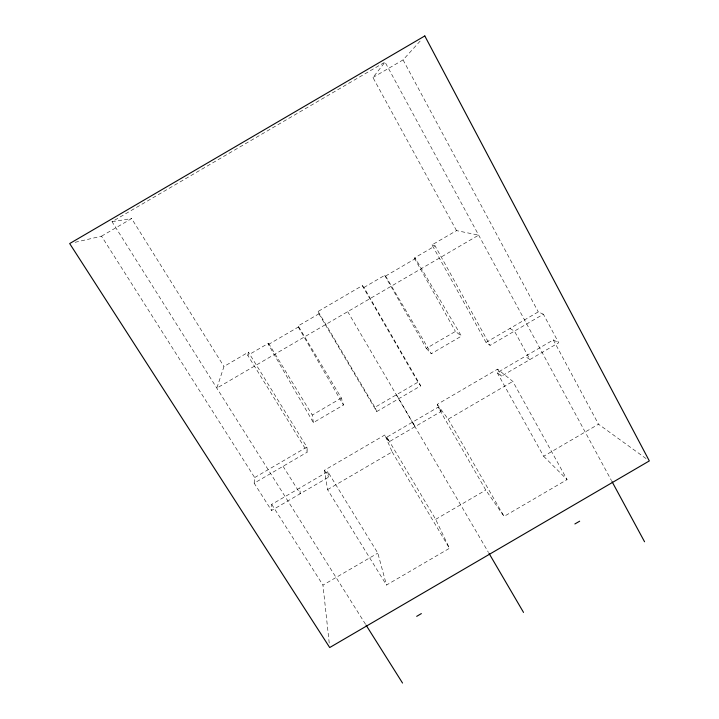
<?xml version="1.0" encoding="UTF-8"?>
<svg xmlns="http://www.w3.org/2000/svg" width="719" height="719" viewBox="0 0 719 719"><rect width="100%" height="100%" fill="white"/><g stroke="black" fill="none" stroke-linecap="round" stroke-linejoin="round"><path stroke-width="0.54" stroke-dasharray="3.6 2.7" d="M327.765 471.655L328.691 477.092L271.521 510.49L271.701 504.396L327.765 471.655L377.826 553.118L386.48 585.068L449.465 548.3L435.66 519.352L386.858 437.134L438.096 407.206L441.196 411.385L388.943 441.897L384.836 434.986L324.476 470.244L327.558 489.63L386.48 585.068M318.894 313.808L376.765 411.547L420.714 385.878L363.949 287.483L362.295 285.632L318.131 311.435L318.894 313.808L298.169 325.914L341.381 398.029L343.466 405.031L313.358 422.619L268.412 344.509L268.52 343.242L247.776 355.366L307.408 452.071L254.158 483.177L271.521 510.49M254.158 483.177L254.67 477.569L101.523 236.183L74.992 242.33M247.776 355.366L248.432 352.157L223.977 366.492L216.823 388.125L478.656 235.131L456.52 230.61L432.02 244.882L486.035 342.415L490.106 345.345L543.384 314.221L558.672 342.756L501.467 376.181L497.206 372.676L553.306 339.907L558.672 342.756M456.52 230.61L372.936 77.499L385.042 62.095L611.483 480.634M372.936 77.499L403.062 59.902L421.801 39.257M101.523 236.183L131.613 218.576L223.977 366.492M365.522 624.254L112.02 221.704L385.042 62.095M363.949 287.483L384.683 275.359L385.573 276.051L431.319 353.703L461.445 336.115L415.483 258.57L414.342 258.031L435.094 245.907L490.106 345.345M268.412 344.509L298.313 327.037L298.169 325.914M385.573 276.051L415.483 258.57M313.358 422.619L312.271 415.043L341.381 398.029M384.683 275.359L426.313 348.409L455.433 331.405L461.445 336.115M254.67 477.569L306.887 447.065L248.432 352.157M376.765 411.547L374.905 407.331L418 382.157L420.714 385.878M486.035 342.415L538.279 311.893L543.384 314.221M441.196 411.385L437.179 404.411L497.557 369.144L512.818 381.421L567.075 479.618L504.073 516.413L485.792 490.079L438.096 407.206M327.558 489.63L392.161 451.892L384.836 434.986M437.179 404.411L448.189 419.168L512.818 381.421M329.23 643.083L322.957 585.122L377.826 553.118M435.66 519.352L485.792 490.079M497.206 372.676L543.636 456.286L598.505 424.21L647.504 459.612M112.02 221.704L131.613 218.576M432.02 244.882L435.094 245.907M509.915 328.466L514.453 331.117L529.948 359.536L525.14 356.363M543.636 456.286L567.075 479.618M426.313 348.409L431.319 353.703M271.701 504.396L322.957 585.122M283.07 466.28L300.227 493.719L299.85 487.958M324.476 470.244L328.691 477.092M268.52 343.242L312.271 415.043M392.161 451.892L449.465 548.3M318.131 311.435L374.905 407.331M396.448 394.749L415.07 426.646L412.472 422.17M347.717 311.642L488.48 552.462M298.313 327.037L343.466 405.031M362.295 285.632L418 382.157M448.189 419.168L504.073 516.413M414.342 258.031L455.433 331.405M497.557 369.144L501.467 376.181M403.062 59.902L538.279 311.893M553.306 339.907L598.505 424.21M386.858 437.134L388.943 441.897M306.887 447.065L307.408 452.071"/><path stroke-width="1.08" d="M416.678 616.354L421.361 613.595M574.876 523.962L579.676 521.185M366.115 625.206L402.541 683.05M489.046 553.423L523.531 612.417M612.022 481.622L644.557 541.766M424.803 35.95L69.68 243.561L329.706 647.54L649.32 460.924L424.803 35.95"/></g></svg>
